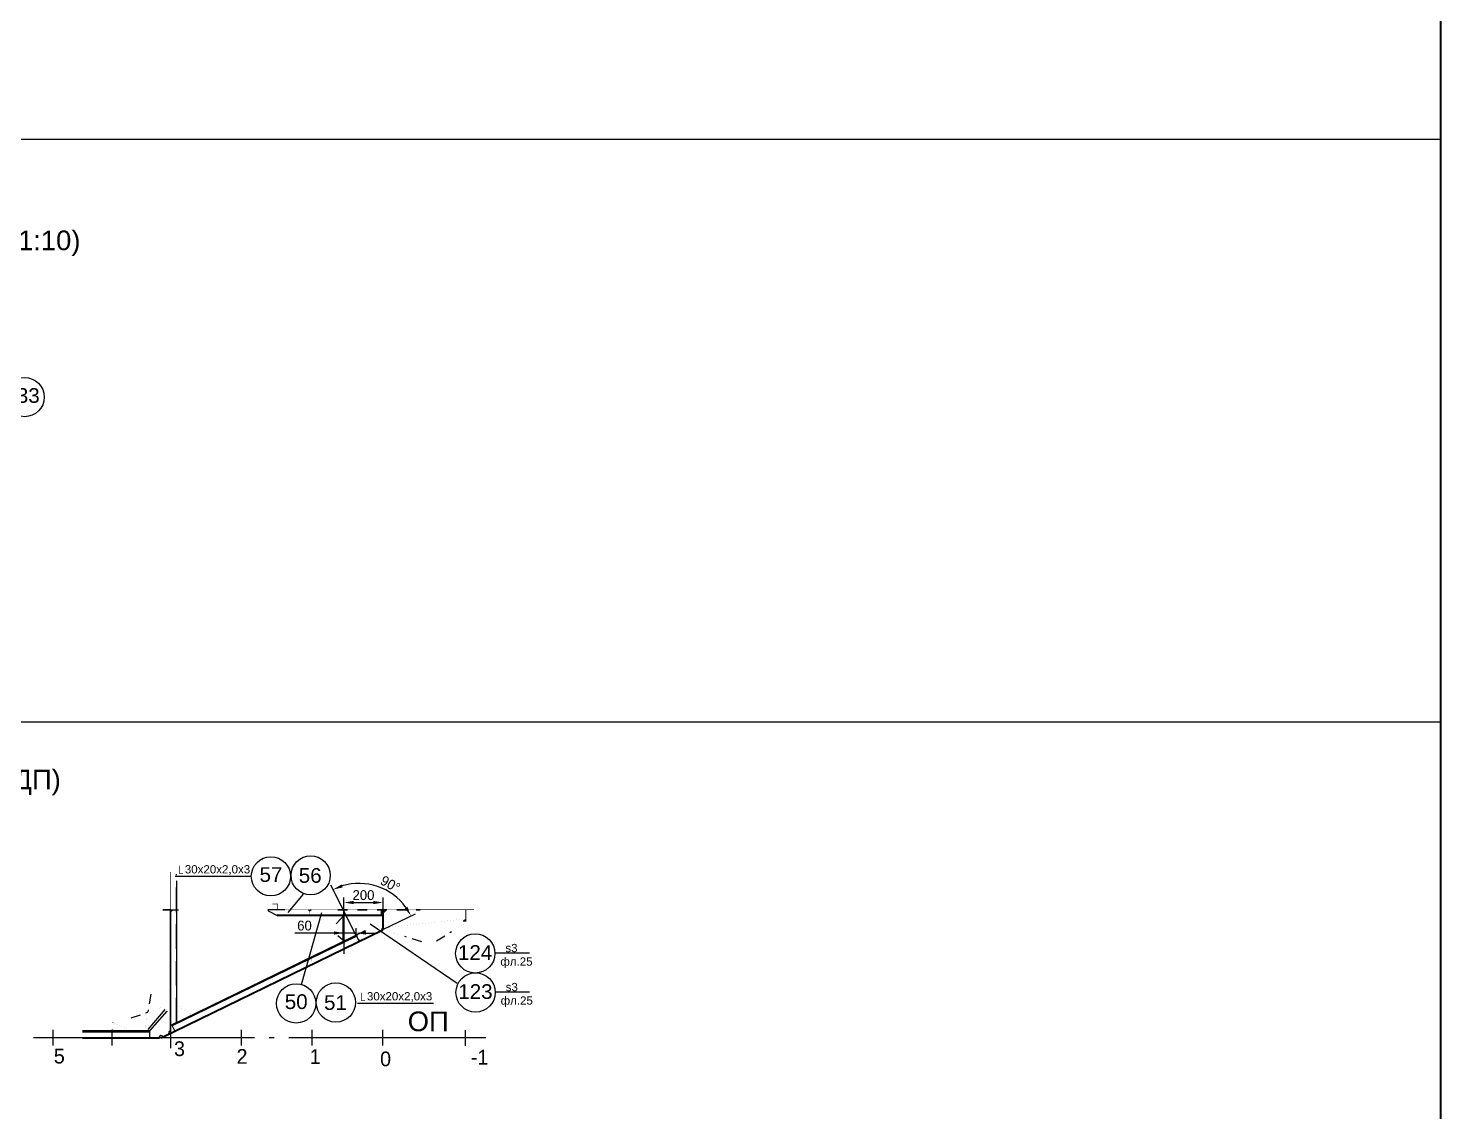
# Model space of a CAD drawing. Header units: millimetres. Extents: x -19561 to 47775, y 28910 to 69910.
# Drawn here: x 26386 to 33587, y 34430 to 39949 of the extents above; entities that cross this region are included whole.
import ezdxf
from ezdxf.enums import TextEntityAlignment as Align

# ---------------------------------------------------------------- set-up
doc = ezdxf.new("R2010")
doc.units = ezdxf.units.MM
doc.header["$MEASUREMENT"] = 0
for name, pattern in [('K5LT32768', [0]), ('K5LT32769', [0]), ('K5LT32770', [100, 50, -50]), ('K5LT32771', [1300, 1125, -75, 25, -75]), ('K5LT32772', [187.5, 125, -62.5]), ('K5LT32774', [0]), ('K5LT32779', [25, 12.5, -12.5]), ('K5LT32785', [95.25, 63.5, -31.75])]:
    doc.linetypes.add(name, pattern=pattern)
doc.styles.add('Arial', font='arial.ttf')
doc.styles.add('style5', font='arial.ttf', dxfattribs={"height": 3})
doc.dimstyles.new('seatech', dxfattribs={"dimscale": 20, "dimtxt": 2.5, "dimasz": 2.5, "dimexe": 1.25, "dimexo": 0, "dimtad": 1, "dimdec": 0, "dimtxsty": 'Standard', "dimcen": 2.5, "dimclrd": 7, "dimclre": 7, "dimclrt": 4, "dimadec": 0, "dimazin": 0, "dimtfac": 1, "dimtdec": 0, "dimtmove": 0, "dimatfit": 3, "dimfxl": 1.25, "dimarcsym": 0})

# ---------------------------------------------------------------- blocks, each defined once
blk = doc.blocks.new('*D2219')
at = {"color": 7, "linetype": 'Continuous', "lineweight": -2}
for p, q in [((27992.7, 35340.8), (27992.7, 35521)), ((28194, 35394.8), (28194, 35521)), ((28042.7, 35496), (28144, 35496))]:
    blk.add_line(p, q, dxfattribs=at)
at = {"color": 7}
for points in [[(28042.7, 35504.4), (28042.7, 35487.7), (27992.7, 35496)], [(28144, 35487.7), (28144, 35504.4), (28194, 35496)]]:
    blk.add_solid(points, dxfattribs=at)
at = {"layer": 'Defpoints', "color": 0}
for p in [(28194, 35496), (28194, 35394.8), (27992.7, 35340.8)]:
    blk.add_point(p, dxfattribs=at)
at = {"color": 4, "ltscale": 20, "insert": (28093.3, 35533.5), "char_height": 50, "attachment_point": 5}
blk.add_mtext('200', dxfattribs=at)
blk = doc.blocks.new('*D2220')
at = {"color": 7, "linetype": 'Continuous', "lineweight": -2}
for p, q in [((27992.8, 35300.2), (27992.8, 35365.8)), ((28056.1, 35327.3), (28056.1, 35365.8)), ((27992.8, 35340.8), (27742.8, 35340.8)), ((27942.8, 35340.8), (27892.8, 35340.8)), ((28056.1, 35340.8), (27992.8, 35340.8)), ((28106.1, 35340.8), (28156.1, 35340.8))]:
    blk.add_line(p, q, dxfattribs=at)
at = {"color": 7}
for points in [[(27942.8, 35332.5), (27942.8, 35349.1), (27992.8, 35340.8)], [(28106.1, 35349.1), (28106.1, 35332.5), (28056.1, 35340.8)]]:
    blk.add_solid(points, dxfattribs=at)
at = {"layer": 'Defpoints', "color": 0}
for p in [(27992.8, 35340.8), (27992.8, 35300.2), (28056.1, 35327.3)]:
    blk.add_point(p, dxfattribs=at)
at = {"color": 4, "ltscale": 20, "insert": (27792.8, 35378.3), "char_height": 50, "attachment_point": 5}
blk.add_mtext('60', dxfattribs=at)
blk = doc.blocks.new('*D2221')
at = {"color": 7, "linetype": 'Continuous', "lineweight": -2}
for p, q in [((28056.1, 35327.7), (27927.1, 35584.4)), ((28192.6, 35358.2), (28357.9, 35438.7))]:
    blk.add_line(p, q, dxfattribs=at)
blk.add_arc((28070.6, 35298.9), 294.5, 35.69181, 106.9475, dxfattribs=at)
at = {"color": 7}
for points in [[(27981.6, 35588.4), (27987.8, 35572.9), (27938.3, 35562)], [(28302.6, 35466.4), (28316.9, 35475), (28335.4, 35427.8)]]:
    blk.add_solid(points, dxfattribs=at)
at = {"layer": 'Defpoints', "color": 0}
for p in [(28088.9, 35592.8), (28192.6, 35358.2), (28056.1, 35327.7), (28070.5, 35299), (27062.6, 34808.2)]:
    blk.add_point(p, dxfattribs=at)
at = {"color": 4, "ltscale": 20, "insert": (28230.4, 35589.9), "char_height": 50, "attachment_point": 5, "rotation": 331.23556}
blk.add_mtext('90%%D', dxfattribs=at)

msp = doc.modelspace()

# ---------------------------------------------------------------- hatches: boundary and pattern name
msp.add_hatch(color=0).paths.add_polyline_path([(28617.00577, 35458.58942), (28612.00577, 35458.58942), (28612.00577, 35413.34773), (28611.53702, 35411.59773), (28610.25577, 35410.31666), (28601.25577, 35405.12049), (28599.97452, 35403.83942), (28599.50577, 35402.08942), (28599.97452, 35400.33942), (28601.25577, 35399.05836), (28603.00577, 35398.58942), (28617.00577, 35398.58942)])

# ---------------------------------------------------------------- linework, layer by layer
at = {"color": 2, "ltscale": 20}
for p, q in [((20993.01308, 39384.50338), (33581.63137, 39384.50338)), ((20993.01308, 36416.66433), (33581.63137, 36416.66433))]:
    msp.add_line(p, q, dxfattribs=at)
for p, q in [((27134.68112, 35629.52328), (27521.78544, 35629.52328)), ((27786.56673, 35538.34931), (27707.69588, 35445.61465)), ((27111.02264, 35458.0977), (27070.48308, 35458.0977)), ((27070.48308, 35458.0977), (27151.56221, 35458.0977)), ((28183.23736, 35431.16771), (27651.59243, 35431.16771)), ((27777.51568, 35078.41252), (27880.99504, 35445.00913)), ((27813.40828, 35459.01898), (27817.48567, 35453.13364)), ((27817.48567, 35453.13364), (27826.99865, 35459.92436)), ((27992.67014, 35453.09234), (27992.67014, 35234.21384)), ((28183.23736, 35458.14636), (28183.23736, 35430.97927)), ((28183.23736, 35430.97927), (28183.23736, 35428.29039)), ((28193.90554, 35428.29039), (27657.36733, 35428.29039)), ((27991.39203, 35428.48819), (27954.83112, 35387.28661)), ((27988.66946, 35426.54465), (27988.66946, 35303.71762)), ((28127.11364, 35387.34462), (28570.67525, 35084.56458)), ((27988.28053, 35304.10629), (27963.38813, 35326.26186)), ((27988.66946, 35303.71762), (27999.17078, 35303.71762)), ((28056.0793, 35327.72823), (28070.50894, 35299.02052)), ((28090.92126, 35347.70781), (28101.62096, 35352.75718)), ((28938.41413, 35238.45612), (28762.88, 35238.45612)), ((28939.98061, 35039.67484), (28764.44648, 35039.67484)), ((28062.35102, 34982.83595), (28449.45534, 34982.83595))]:
    msp.add_line(p, q)
at = {"color": 0, "linetype": 'K5LT32772'}
msp.add_line((27140.55037, 34885.13107), (27140.55037, 35639.86794), dxfattribs=at)
at = {"color": 2}
for p, q in [((27142.55037, 35458.0977), (27142.55037, 35606.17876)), ((27654.18905, 35459.52873), (27606.77847, 35459.52873)), ((27607.75202, 35459.52873), (27606.97317, 35453.46266)), ((27606.97317, 35453.46266), (27657.20131, 35428.36512)), ((27692.75202, 35459.52873), (27607.75202, 35459.52873))]:
    msp.add_line(p, q, dxfattribs=at)
at = {"color": 0, "linetype": 'K5LT32770'}
for p, q in [((27072.55037, 35458.24783), (27152.55037, 35458.24783)), ((27962.55037, 35461.24783), (28382.55037, 35461.24783)), ((27962.55037, 35458.24783), (28382.55037, 35458.24783)), ((28192.55037, 35407.17337), (28192.55037, 35453.24783))]:
    msp.add_line(p, q, dxfattribs=at)
at = {"color": 0, "linetype": 'K5LT32769'}
for p, q in [((27110.55037, 34831.61066), (27110.55037, 35458.24783)), ((27112.55037, 34831.61066), (27112.55037, 35458.24783)), ((27119.55037, 35458.24783), (27142.55037, 35458.24783)), ((27142.55037, 34886.1041), (27142.55037, 35458.24783)), ((28192.55037, 35358.24783), (28192.55037, 35458.24783)), ((28195.55037, 35358.24783), (28195.55037, 35458.24783)), ((27062.55037, 34808.24783), (28192.55037, 35358.24777)), ((28192.5533, 35365.24905), (28192.5533, 35397.17471)), ((27063.86287, 34805.55022), (28193.86287, 35355.55014)), ((27117.23689, 34873.79085), (28103.81518, 35353.98361)), ((27119.53475, 34869.0703), (28057.21728, 35325.46421)), ((27081.41027, 34951.51452), (26994.17513, 34850.02486)), ((27091.69295, 34942.72073), (27003.29744, 34842.22925)), ((27093.94588, 34940.73932), (27091.69295, 34942.72073)), ((27112.55037, 34871.50233), (27142.55037, 34886.1041)), ((27132.55428, 34842.32057), (27117.23689, 34873.79085)), ((27005.55037, 34843.24783), (26662.55037, 34843.24783)), ((27005.55037, 34836.24783), (26662.55037, 34836.24783)), ((26662.55037, 34808.24783), (27053.48592, 34808.24783)), ((26662.55037, 34805.24783), (27053.48592, 34805.24783)), ((27005.55037, 34840.24783), (27003.29744, 34842.22925)), ((27005.55037, 34808.24783), (27005.55037, 34843.24783))]:
    msp.add_line(p, q, dxfattribs=at)
at = {"color": 2, "linetype": 'K5LT32785'}
for p, q in [((28302.0132, 35324.29767), (28311.58846, 35321.41419)), ((28541.65557, 35346.40217), (28533.18559, 35341.08621))]:
    msp.add_line(p, q, dxfattribs=at)
at = {"color": 2, "linetype": 'K5LT32768'}
for p, q in [((28340.31417, 35312.76372), (28388.19048, 35298.34629)), ((28507.7757, 35325.13833), (28465.42577, 35298.55851))]:
    msp.add_line(p, q, dxfattribs=at)
at = {"color": 0, "linetype": 'K5LT32768'}
for p, q in [((27003.14383, 34979.35311), (27012.41054, 35028.48693)), ((26992.71401, 34936.39482), (26983.27712, 34933.08648)), ((26995.7305, 34940.04613), (26997.58384, 34949.87289)), ((26954.96648, 34923.16151), (26907.78199, 34906.61981)), ((26512.55037, 34768.24783), (26512.55037, 34848.24783)), ((26812.55037, 34768.24783), (26812.55037, 34848.24783)), ((27111.47569, 34753.42773), (27111.47569, 34833.42773)), ((27472.55037, 34768.24783), (27472.55037, 34848.24783)), ((27832.55037, 34768.24783), (27832.55037, 34848.24783)), ((28192.55037, 34768.24783), (28192.55037, 34848.24783))]:
    msp.add_line(p, q, dxfattribs=at)
at = {"color": 0, "linetype": 'K5LT32771'}
msp.add_line((26412.55037, 34808.24783), (28715.97686, 34808.24783), dxfattribs=at)
at = {"color": 0, "linetype": 'Continuous'}
msp.add_line((28613.03416, 34765.35737), (28613.03416, 34845.35737), dxfattribs=at)
msp.add_line((28613.03416, 34765.35737), (28613.03416, 34845.35737), dxfattribs=at)
at = {"color": 2, "ltscale": 20, "const_width": 10}
msp.add_lwpolyline([(20993.01308, 47882.68114), (33581.63137, 47882.68114), (33581.63137, 28914.85541), (20993.01308, 28914.85541)], close=True, dxfattribs=at)
at = {"color": 2, "const_width": 3}
for points in [[(27110.55037, 35458.24783), (27110.55037, 35651.44485)], [(27656.75901, 35461.1666), (27656.75901, 35488.92042), (27628.19413, 35488.92042)], [(28380.38639, 35460.21005), (28655.57146, 35460.21005)], [(28614.00577, 35458.58942), (28614.00577, 35408.50905)]]:
    msp.add_lwpolyline(points, dxfattribs=at)
for points, const_width in [([(27154.99117, 35684.3294), (27154.99117, 35645.04503), (27174.64577, 35645.04503)], 3), ([(27072.04534, 35459.9705), (27150.55097, 35459.9705)], 2), ([(27608.02594, 35460.21005), (28380.38639, 35460.21005)], 2), ([(27646.58891, 35460.21005), (28418.94936, 35460.21005)], 2), ([(27818.91501, 35457.21005), (27818.91501, 35429.21005), (27798.94894, 35429.21005)], 2), ([(28193.90554, 35458.75832), (28193.90554, 35358.36507)], 2), ([(28081.79832, 35036.54119), (28081.79832, 34997.25682), (28101.45292, 34997.25682)], 3)]:
    msp.add_lwpolyline(points, dxfattribs=dict(const_width=const_width))
at = {"color": 0, "linetype": 'K5LT32770', "const_width": 0.18}
msp.add_lwpolyline([(28195.55037, 35448.24783), (28195.55037, 35368.24783), (28205.55037, 35368.24783)], dxfattribs=at)
at = {"color": 2, "linetype": 'K5LT32770', "const_width": 0.18}
msp.add_lwpolyline([(28204.85497, 35368.32274), (28615.39181, 35413.32274), (28615.39181, 35453.32274)], dxfattribs=at)
at = {"color": 2, "linetype": 'K5LT32785', "const_width": 0.18}
for points in [[(28219.68502, 35371.70091), (28225.41116, 35347.36552), (28273.28744, 35332.94812)], [(28608.4935, 35413.91283), (28609.41541, 35388.92983), (28567.0655, 35362.35005)]]:
    msp.add_lwpolyline(points, dxfattribs=at)
at = {"color": 0, "linetype": 'K5LT32779', "const_width": 0.18}
for points in [[(27837.55037, 35185.46017), (27834.85311, 35184.14725), (27820.84822, 35212.92007), (27792.07576, 35198.91562), (27790.76229, 35201.61307), (27822.23299, 35216.93045), (27837.55037, 35185.46017)], [(27837.55037, 35185.46017), (27834.85311, 35184.14725), (27820.84822, 35212.92007), (27792.07576, 35198.91562), (27790.76229, 35201.61307), (27822.23299, 35216.93045), (27837.55037, 35185.46017)], [(27472.55037, 35007.80518), (27469.85311, 35006.49226), (27455.84822, 35035.26508), (27427.07576, 35021.2606), (27425.76229, 35023.95805), (27457.23299, 35039.27544), (27472.55037, 35007.80518)], [(27472.55037, 35007.80518), (27469.85311, 35006.49226), (27455.84822, 35035.26508), (27427.07576, 35021.2606), (27425.76229, 35023.95805), (27457.23299, 35039.27544), (27472.55037, 35007.80518)], [(26812.55037, 34808.24783), (26807.55037, 34808.24783), (26807.55037, 34871.54612), (26807.30916, 34872.91421), (26806.61458, 34874.11727), (26805.55037, 34875.01022), (26795.55037, 34880.78373), (26794.27376, 34881.95353), (26793.61116, 34883.55324), (26793.6866, 34885.28311), (26794.48616, 34886.81898), (26795.85994, 34887.87306), (26797.55037, 34888.24783), (26812.55037, 34888.24783), (26812.55037, 34808.24783)]]:
    msp.add_lwpolyline(points, dxfattribs=at)
at = {"color": 0, "linetype": 'K5LT32769', "const_width": 0.18}
for points in [[(27110.55037, 34948.24783), (27100.55037, 34948.24783), (27005.55037, 34840.24783), (27005.55037, 34808.24783)], [(27214.25057, 34921.00981), (27209.86678, 34929.99763), (27152.55037, 34965.94783), (27142.55037, 34965.94783), (27142.55037, 34896.11148), (27151.54158, 34890.48789), (27214.25057, 34921.00981)], [(26822.55037, 34883.24783), (26812.55037, 34883.24783), (26812.55037, 34853.24783), (26822.55037, 34843.24783), (26892.55037, 34843.24783), (26892.55037, 34853.24783), (26822.55037, 34883.24783)]]:
    msp.add_lwpolyline(points, dxfattribs=at)
at = {"color": 0, "linetype": 'K5LT32768', "const_width": 0.18}
for points in [[(27087.168, 34946.56549), (27068.20912, 34962.86154), (27021.02468, 34946.31983)], [(26999.86263, 34845.13605), (26980.90375, 34861.4321), (26990.17048, 34910.56587)]]:
    msp.add_lwpolyline(points, dxfattribs=at)
at = {"color": 0, "linetype": 'K5LT32774', "const_width": 0.18}
msp.add_lwpolyline([(27063.51546, 34808.24783), (26996.40657, 34808.24783), (26662.55037, 34808.24783)], dxfattribs=at)
at = {"color": 1}
for centre in [(26367.07384, 38070.49877), (27621.78544, 35629.52328), (27824.30968, 35634.39519), (28662.89289, 35236.85069), (27750.35013, 34982.17307), (27952.87437, 34987.04498), (28664.45937, 35038.06941)]:
    msp.add_circle(centre, 100, dxfattribs=at)
at = {"color": 0, "linetype": 'K5LT32769'}
for centre, radius, start, end in [((27112.55037, 35458.24783), 7, 270, 0), ((28192.5533, 35358.24905), 6.9999, 89.99999753, 205.953757731), ((27062.54939, 34808.24212), 9.99903, 102.975350401, 179.967274738), ((27062.54939, 34808.24212), 9.99909, 25.980325743, 102.975370501), ((27110.55037, 34831.61063), 9.99972, 147.978190098, 205.953956306), ((27110.55037, 34831.61063), 10.00006, 89.999995822, 147.978188178)]:
    msp.add_arc(centre, radius, start, end, dxfattribs=at)
at = {"color": 0, "linetype": 'K5LT32770'}
for centre, radius, start, end in [((28192.55037, 35458.24783), 5, 180.000004353, 270), ((28195.55037, 35458.24783), 10, 270.0000044, 0)]:
    msp.add_arc(centre, radius, start, end, dxfattribs=at)
for centre, start, end in [((28057.234, 35328.43625), 294.159809107, 199.101274735), ((28070.02367, 35299.7881), 31.620632334, 107.059545588)]:
    msp.add_arc(centre, 5.01597, start, end)

# ---------------------------------------------------------------- texts
at = {"color": 0}
for s, height, style, p in [('ЛБ(1:10)', 100, 'Arial', (26103.2397, 38818.80023)), ('В-В (Сечение на 750 мм от ДП)', 100, 'Arial', (24514.22383, 36072.50274)), ('30x20x2,0x3', 42, 'style5', (27183.30011, 35644.25931)), ('s3', 42, 'style5', (28816.30578, 35243.33557)), ('фл.25', 42, 'style5', (28790.55417, 35174.60377)), ('s3', 42, 'style5', (28817.87226, 35044.5543)), ('30x20x2,0x3', 42, 'style5', (28110.97002, 34997.57199)), ('фл.25', 42, 'style5', (28792.12065, 34975.82249)), ('ОП', 100, 'Arial', (28318.54566, 34840.7513))]:
    msp.add_text(s, height=height, dxfattribs=dict(at, style=style)).set_placement(p)
at = {"color": 2, "style": 'style5'}
for s, p in [('133', (26269.08435, 38041.15284)), ('57', (27563.75008, 35600.97559)), ('56', (27763.64794, 35596.53625)), ('124', (28574.68019, 35203.85965)), ('123', (28576.24667, 35005.07838)), ('50', (27692.31478, 34953.62537)), ('51', (27892.21264, 34949.18604))]:
    msp.add_text(s, height=75, dxfattribs=at).set_placement(p)
at = {"color": 0, "linetype": 'Continuous'}
for s, p in [('3', (27155.90586, 34789.01701)), ('5', (26543.68974, 34751.29974)), ('2', (27474.52321, 34749.62904)), ('1', (27847.13445, 34748.55172)), ('0', (28205.92953, 34737.21487)), ('-1', (28684.90206, 34745.78878))]:
    msp.add_text(s, height=75, dxfattribs=at).set_placement(p, align=Align.TOP_CENTER)

# ---------------------------------------------------------------- dimensions: what is measured, and where the dimension line sits
dim = msp.add_angular_dim_2l(base=(28088.85835, 35592.84118), line1=((27062.55037, 34808.24783), (28192.55037, 35358.24777)), line2=((28056.0793, 35327.72823), (28070.50894, 35299.02052)), text='90%%D', dimstyle='seatech', dxfattribs=at)
dim.commit()
dim.dimension.update_dxf_attribs({"geometry": '*D2221', "text_midpoint": (28212.30861, 35557.06586), "dimtype": 162})
dim = msp.add_linear_dim(base=(28193.99993, 35496.0194), p1=(27992.67014, 35340.78957), p2=(28193.99993, 35394.78645), text='200', dimstyle='seatech', dxfattribs=at)
dim.commit()
dim.dimension.update_dxf_attribs({"geometry": '*D2219', "text_midpoint": (28093.33503, 35533.5194)})
dim = msp.add_linear_dim(base=(27992.78569, 35340.80883), p1=(28056.14263, 35327.32937), p2=(27992.78569, 35300.1882), text='60', dimstyle='seatech', dxfattribs=at)
dim.commit()
dim.dimension.update_dxf_attribs({"geometry": '*D2220', "text_midpoint": (27792.78569, 35340.80883), "dimtype": 160})

doc.saveas('drawing.dxf')
